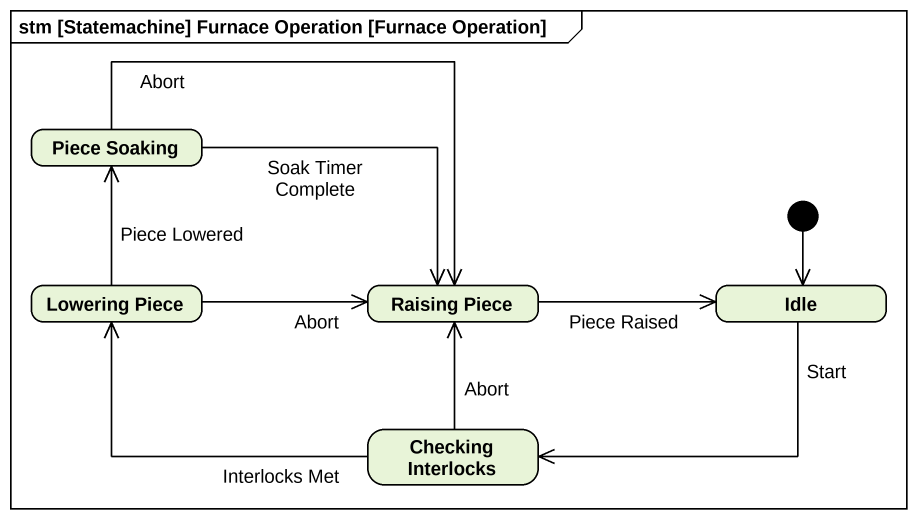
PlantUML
@startuml
mainframe stm [Statemachine] Furnace Operation [Furnace Operation]
hide empty description
state "Piece Soaking" as Piece_Soaking
state "Lowering Piece" as Lowering_Piece
state "Raising Piece" as Raising_Piece
state Idle
state "Checking Interlocks" as Checking_Interlocks
[*] --> Idle
Piece_Soaking -right-> Raising_Piece : Soak Timer Complete
Piece_Soaking -right-> Raising_Piece : Abort
Lowering_Piece -up-> Piece_Soaking : Piece Lowered
Lowering_Piece -right-> Raising_Piece : Abort
Raising_Piece -right-> Idle : Piece Raised
Idle -left-> Checking_Interlocks : Start
Checking_Interlocks -left-> Lowering_Piece : Interlocks Met
Checking_Interlocks -up-> Raising_Piece : Abort
@enduml
